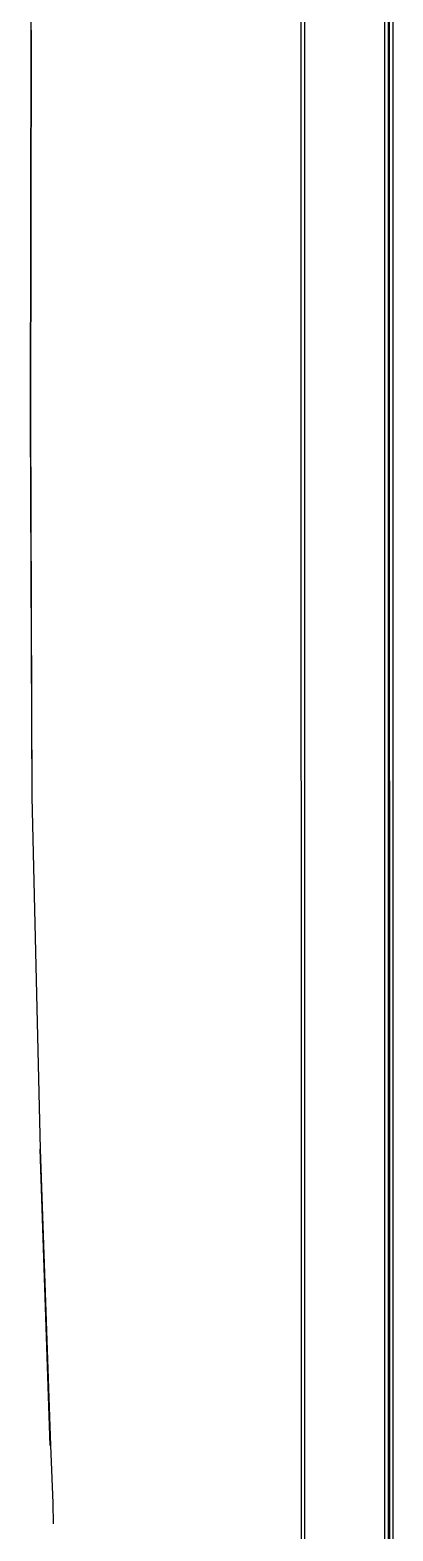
# Model space of a CAD drawing. Header units: millimetres. Extents: x -41292 to 298682, y -22072 to 33155.
# Drawn here: x 30552.1 to 30606.8, y -10970.8 to -10745 of the extents above; entities that cross this region are included whole.
import ezdxf

# ---------------------------------------------------------------- set-up
doc = ezdxf.new("R2010")
doc.units = ezdxf.units.MM

# ---------------------------------------------------------------- blocks, each defined once
blk = doc.blocks.new('rmfnasesx')
for p, q in [((58068.77, 5004.76), (58068.77, 4526.12)), ((58056.18, 4996.27), (58056.21, 4514.19)), ((58056.69, 4996.27), (58056.73, 4515.19)), ((58069.31, 4996.26), (58069.31, 4538.64)), ((58069.47, 4996.26), (58069.53, 4493.22)), ((58069.98, 4996.26), (58070.05, 4493.22)), ((58015.58, 4767.45), (58015.46, 4826.06)), ((58015.53, 4767.45), (58015.4, 4708.84)), ((58015.58, 4767.45), (58015.46, 4708.84)), ((58015.4, 4708.84), (58015.65, 4652.08)), ((58015.46, 4708.84), (58015.69, 4652.08)), ((58015.65, 4652.08), (58016.91, 4599.05)), ((58015.69, 4652.08), (58016.95, 4599.05)), ((58018.42, 4554.46), (58016.91, 4599.05)), ((58016.95, 4599.05), (58018.49, 4554.46)), ((58018.49, 4554.46), (58018.83, 4545.77)), ((58018.83, 4545.77), (58018.91, 4542.67))]:
    blk.add_line(p, q)

msp = doc.modelspace()

# ---------------------------------------------------------------- block references
msp.add_blockref('rmfnasesx', (-27463.27, -15512.43))

doc.saveas('drawing.dxf')
